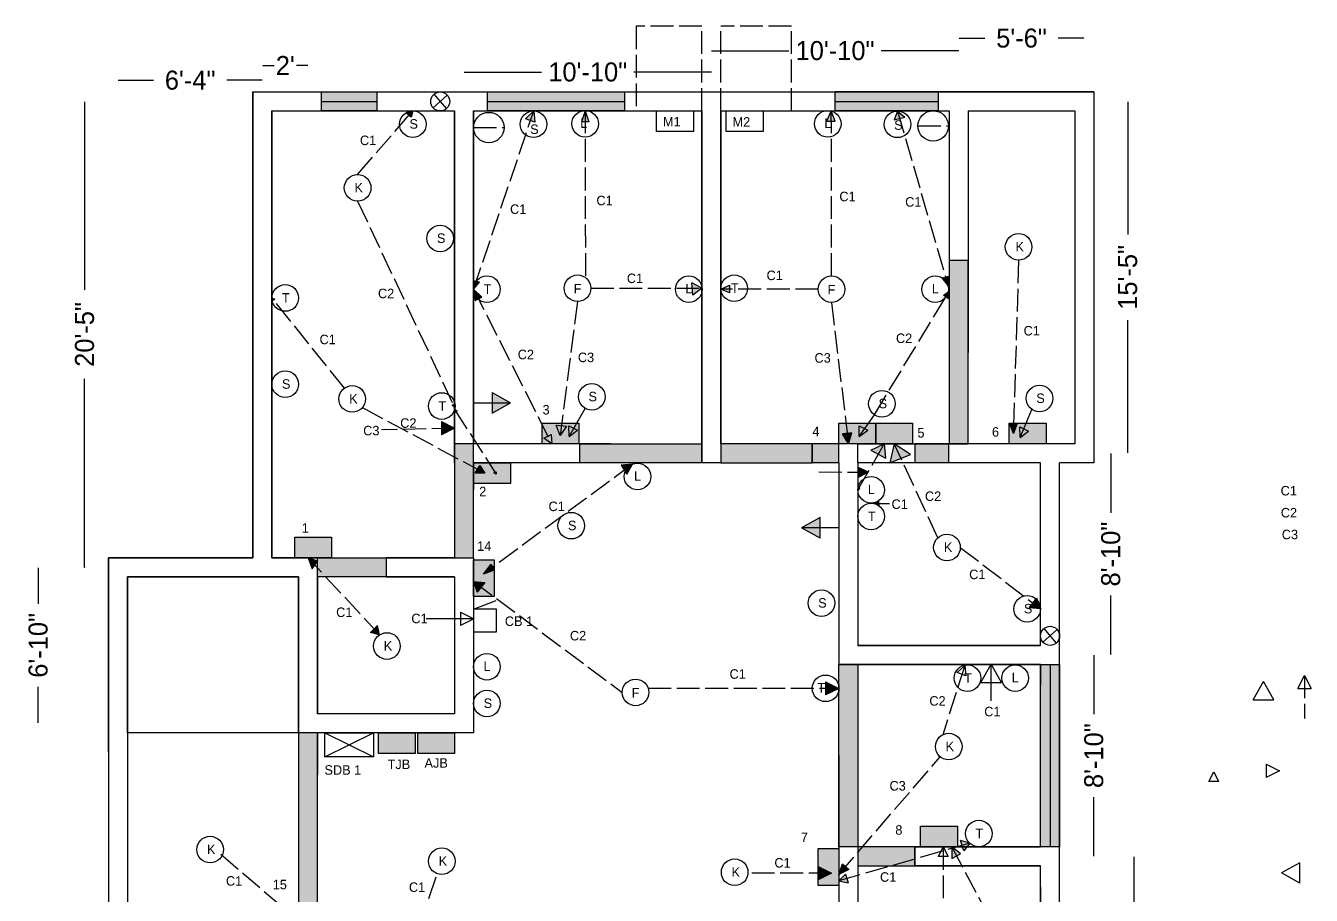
# Model space of a CAD drawing. Header units: feet. Extents: x 437 to 1867, y 198 to 1564.
# Drawn here: x 437 to 1113, y 664 to 1122 of the extents above; entities that cross this region are included whole.
import ezdxf

# ---------------------------------------------------------------- set-up
doc = ezdxf.new("R2010")
doc.units = ezdxf.units.FT
doc.header["$MEASUREMENT"] = 0
doc.linetypes.add('ACAD_ISO02W100', pattern=[15, 12, -3])
doc.dimstyles.get("Standard").update_dxf_attribs({"dimtxt": 0.18, "dimasz": 0.18, "dimexe": 0.18, "dimexo": 0.0625, "dimgap": 0.09, "dimtad": 0, "dimtih": 1, "dimtoh": 1, "dimdec": 4, "dimzin": 0, "dimdsep": 46, "dimtxsty": 'Standard', "dimcen": 0.09, "dimadec": 0, "dimazin": 0, "dimtfac": 1, "dimtdec": 4, "dimtofl": 0, "dimtmove": 0, "dimatfit": 3, "dimfxl": 0, "dimtolj": 1, "dimtzin": 0, "dimarcsym": 0})

# ---------------------------------------------------------------- blocks, each defined once
blk = doc.blocks.new('*D3')
at = {"color": 0, "lineweight": -2}
for p, q in [((667.36, 1097.19), (708.1, 1097.19)), ((797.36, 1097.19), (756.62, 1097.19))]:
    blk.add_line(p, q, dxfattribs=at)
at = {"layer": 'Defpoints', "color": 0}
for p in [(797.36, 1097.19), (667.36, 1081.74), (797.36, 1081.74)]:
    blk.add_point(p, dxfattribs=at)
at = {"color": 0, "insert": (732.36, 1097.19), "char_height": 10, "attachment_point": 5}
blk.add_mtext('\\A1;10\'-10"', dxfattribs=at)
blk = doc.blocks.new('_None')
blk = doc.blocks.new('*D4')
at = {"color": 0, "lineweight": -2}
for p, q in [((797.36, 1108.43), (838.1, 1108.43)), ((927.36, 1108.43), (886.62, 1108.43))]:
    blk.add_line(p, q, dxfattribs=at)
at = {"layer": 'Defpoints', "color": 0}
for p in [(927.36, 1108.43), (797.36, 1081.74), (927.36, 1081.74)]:
    blk.add_point(p, dxfattribs=at)
at = {"color": 0, "insert": (862.36, 1108.43), "char_height": 10, "attachment_point": 5}
blk.add_mtext('\\A1;10\'-10"', dxfattribs=at)
blk = doc.blocks.new('*D5')
at = {"color": 0, "lineweight": -2}
for p, q in [((927.54, 1115.01), (941.1, 1115.01)), ((993.18, 1115.01), (979.62, 1115.01))]:
    blk.add_line(p, q, dxfattribs=at)
at = {"color": 0}
for points in [[(927.54, 1115.04), (927.54, 1114.98), (927.36, 1115.01)], [(993.18, 1115.04), (993.18, 1114.98), (993.36, 1115.01)]]:
    blk.add_solid(points, dxfattribs=at)
at = {"layer": 'Defpoints', "color": 0}
for p in [(993.36, 1115.01), (927.36, 1081.74), (993.36, 1081.74)]:
    blk.add_point(p, dxfattribs=at)
at = {"color": 0, "insert": (960.36, 1115.01), "char_height": 10, "attachment_point": 5}
blk.add_mtext('\\A1;5\'-6"', dxfattribs=at)
blk = doc.blocks.new('*D6')
at = {"color": 0, "lineweight": -2}
for p, q in [((561.54, 1100.65), (567.44, 1100.65)), ((585.18, 1100.65), (579.28, 1100.65))]:
    blk.add_line(p, q, dxfattribs=at)
at = {"color": 0}
for points in [[(561.54, 1100.68), (561.54, 1100.62), (561.36, 1100.65)], [(585.18, 1100.68), (585.18, 1100.62), (585.36, 1100.65)]]:
    blk.add_solid(points, dxfattribs=at)
at = {"layer": 'Defpoints', "color": 0}
for p in [(585.36, 1100.65), (561.36, 836.74), (585.36, 836.74)]:
    blk.add_point(p, dxfattribs=at)
at = {"color": 0, "insert": (573.36, 1100.65), "char_height": 10, "attachment_point": 5}
blk.add_mtext("\\A1;2'", dxfattribs=at)
blk = doc.blocks.new('*D7')
at = {"color": 0, "lineweight": -2}
for p, q in [((485.54, 1092.88), (504.1, 1092.88)), ((561.18, 1092.88), (542.62, 1092.88))]:
    blk.add_line(p, q, dxfattribs=at)
at = {"color": 0}
for points in [[(485.54, 1092.91), (485.54, 1092.85), (485.36, 1092.88)], [(561.18, 1092.91), (561.18, 1092.85), (561.36, 1092.88)]]:
    blk.add_solid(points, dxfattribs=at)
at = {"layer": 'Defpoints', "color": 0}
for p in [(561.36, 1092.88), (485.36, 836.74), (561.36, 836.74)]:
    blk.add_point(p, dxfattribs=at)
at = {"color": 0, "insert": (523.36, 1092.88), "char_height": 10, "attachment_point": 5}
blk.add_mtext('\\A1;6\'-4"', dxfattribs=at)
blk = doc.blocks.new('*D8')
at = {"color": 0, "lineweight": -2}
for p, q in [((1016.19, 1081.56), (1016.19, 1011.83)), ((1016.19, 896.92), (1016.19, 966.65))]:
    blk.add_line(p, q, dxfattribs=at)
at = {"color": 0}
for points in [[(1016.16, 1081.56), (1016.22, 1081.56), (1016.19, 1081.74)], [(1016.16, 896.92), (1016.22, 896.92), (1016.19, 896.74)]]:
    blk.add_solid(points, dxfattribs=at)
at = {"layer": 'Defpoints', "color": 0}
for p in [(993.36, 1081.74), (993.36, 896.74), (1016.19, 896.74)]:
    blk.add_point(p, dxfattribs=at)
at = {"color": 0, "insert": (1016.19, 989.24), "char_height": 10, "attachment_point": 5, "rotation": 90}
blk.add_mtext('\\A1;15\'-5"', dxfattribs=at)
blk = doc.blocks.new('*D9')
at = {"color": 0, "lineweight": -2}
for p, q in [((1007.3, 896.56), (1007.3, 865.5)), ((1007.3, 790.92), (1007.3, 821.99))]:
    blk.add_line(p, q, dxfattribs=at)
at = {"color": 0}
for points in [[(1007.27, 896.56), (1007.33, 896.56), (1007.3, 896.74)], [(1007.27, 790.92), (1007.33, 790.92), (1007.3, 790.74)]]:
    blk.add_solid(points, dxfattribs=at)
at = {"layer": 'Defpoints', "color": 0}
for p in [(975.36, 896.74), (975.36, 790.74), (1007.3, 790.74)]:
    blk.add_point(p, dxfattribs=at)
at = {"color": 0, "insert": (1007.3, 843.74), "char_height": 10, "attachment_point": 5, "rotation": 90}
blk.add_mtext('\\A1;8\'-10"', dxfattribs=at)
blk = doc.blocks.new('*D10')
at = {"color": 0, "lineweight": -2}
for p, q in [((998.39, 790.56), (998.39, 759.5)), ((998.39, 684.92), (998.39, 715.99))]:
    blk.add_line(p, q, dxfattribs=at)
at = {"color": 0}
for points in [[(998.36, 790.56), (998.42, 790.56), (998.39, 790.74)], [(998.36, 684.92), (998.42, 684.92), (998.39, 684.74)]]:
    blk.add_solid(points, dxfattribs=at)
at = {"layer": 'Defpoints', "color": 0}
for p in [(975.36, 790.74), (975.36, 684.74), (998.39, 684.74)]:
    blk.add_point(p, dxfattribs=at)
at = {"color": 0, "insert": (998.39, 737.74), "char_height": 10, "attachment_point": 5, "rotation": 90}
blk.add_mtext('\\A1;8\'-10"', dxfattribs=at)
blk = doc.blocks.new('*D11')
at = {"color": 0, "lineweight": -2}
for p, q in [((1019.45, 684.56), (1019.45, 653.5)), ((1019.45, 578.92), (1019.45, 609.99))]:
    blk.add_line(p, q, dxfattribs=at)
at = {"color": 0}
for points in [[(1019.42, 684.56), (1019.48, 684.56), (1019.45, 684.74)], [(1019.42, 578.92), (1019.48, 578.92), (1019.45, 578.74)]]:
    blk.add_solid(points, dxfattribs=at)
at = {"layer": 'Defpoints', "color": 0}
for p in [(975.36, 684.74), (975.36, 578.74), (1019.45, 578.74)]:
    blk.add_point(p, dxfattribs=at)
at = {"color": 0, "insert": (1019.45, 631.74), "char_height": 10, "attachment_point": 5, "rotation": 90}
blk.add_mtext('\\A1;8\'-10"', dxfattribs=at)
blk = doc.blocks.new('_Open')
at = {"color": 0, "linetype": 'ByBlock', "lineweight": -2}
for p, q in [((-1, 0.2), (0, 0)), ((-1, -0.2), (0, 0)), ((0, 0), (-1, 0))]:
    blk.add_line(p, q, dxfattribs=at)
blk = doc.blocks.new('*D17')
at = {"color": 0, "lineweight": -2}
for p, q in [((467.9, 1081.56), (467.9, 982.67)), ((467.9, 836.92), (467.9, 935.82))]:
    blk.add_line(p, q, dxfattribs=at)
at = {"color": 0}
blk.add_solid([(467.87, 1081.56), (467.93, 1081.56), (467.9, 1081.74)], dxfattribs=at)
at = {"layer": 'Defpoints', "color": 0}
for p in [(561.36, 1081.74), (467.9, 836.74), (561.36, 836.74)]:
    blk.add_point(p, dxfattribs=at)
at = {"color": 0, "lineweight": -2, "xscale": 0.18, "yscale": 0.18, "zscale": 0.18, "rotation": 270}
blk.add_blockref('_Open', (467.9, 836.74), dxfattribs=at)
at = {"color": 0, "insert": (467.9, 959.24), "char_height": 10, "attachment_point": 5, "rotation": 90}
blk.add_mtext('\\A1;20\'-5"', dxfattribs=at)
blk = doc.blocks.new('*D18')
at = {"color": 0, "lineweight": -2}
for p, q in [((443.49, 836.56), (443.49, 817.5)), ((443.49, 754.92), (443.49, 773.99))]:
    blk.add_line(p, q, dxfattribs=at)
at = {"color": 0}
for points in [[(443.46, 836.56), (443.52, 836.56), (443.49, 836.74)], [(443.46, 754.92), (443.52, 754.92), (443.49, 754.74)]]:
    blk.add_solid(points, dxfattribs=at)
at = {"layer": 'Defpoints', "color": 0}
for p in [(585.36, 836.74), (443.49, 754.74), (585.36, 754.74)]:
    blk.add_point(p, dxfattribs=at)
at = {"color": 0, "insert": (443.49, 795.74), "char_height": 10, "attachment_point": 5, "rotation": 90}
blk.add_mtext('\\A1;6\'-10"', dxfattribs=at)

msp = doc.modelspace()

# ---------------------------------------------------------------- hatches: boundary and pattern name
at = {"linetype": 'ACAD_ISO02W100'}
h = msp.add_hatch(color=70, dxfattribs=at)
h.paths.add_polyline_path([(621.5249, 1081.74179), (621.5249, 1086.74179), (592.48437, 1086.74179), (592.48437, 1081.74179)])
h.paths.add_polyline_path([(621.5249, 1076.74179), (621.5249, 1081.74179), (592.48437, 1081.74179), (592.48437, 1076.74179)])
h.paths.add_polyline_path([(751.62853, 1081.74179), (751.62853, 1086.74179), (679.67104, 1086.74179), (679.67104, 1081.74179)])
h.paths.add_polyline_path([(679.67104, 1081.74179), (679.67104, 1076.74179), (703.73667, 1076.74179, -0.00760481), (703.94959, 1076.74179), (729.11631, 1076.74179, -0.137077422), (732.88369, 1076.74179), (751.62853, 1076.74179), (751.62853, 1081.74179)])
h.paths.add_polyline_path([(916.48545, 1081.74179), (916.48545, 1086.74179), (862.35973, 1086.74179), (862.35973, 1081.74179)])
h.paths.add_polyline_path([(862.35973, 1081.74179), (862.35973, 1076.74179), (912.51762, 1076.74179, -0.089970811), (915.37357, 1076.74179), (916.48545, 1076.74179), (916.48545, 1081.74179)])
h.paths.add_polyline_path([(970.35973, 484.28281), (975.35973, 484.28281), (975.35973, 573.74179), (970.35973, 573.74179)])
h.paths.add_polyline_path([(980.35973, 573.74179), (975.35973, 573.74179), (975.35973, 484.28281), (980.35973, 484.28281)])
h.paths.add_polyline_path([(970.35973, 689.74179), (975.35973, 689.74179), (975.35973, 785.74179), (970.35973, 785.74179)])
h.paths.add_polyline_path([(980.35973, 785.74179), (975.35973, 785.74179), (975.35973, 689.74179), (980.35973, 689.74179)])
h.paths.add_polyline_path([(946.05764, 328.74179), (946.05764, 333.74179), (904.08021, 333.74179, -0.000193978), (904.07477, 333.74179), (879.02935, 333.74179), (879.02935, 328.74179)])
h.paths.add_polyline_path([(946.05764, 323.74179), (946.05764, 328.74179), (879.02935, 328.74179), (879.02935, 323.74179)])
h.paths.add_polyline_path([(690.35872, 328.74179), (690.35872, 333.74179), (665.00384, 333.74179, -0.000273873), (664.99617, 333.74179), (617.77501, 333.74179), (617.77501, 328.74179)])
h.paths.add_polyline_path([(617.77501, 328.74179), (617.77501, 323.74179), (690.35872, 323.74179), (690.35872, 328.74179)])
h.paths.add_polyline_path([(567.81732, 328.74179), (567.81732, 333.74179), (502.0231, 333.74179), (502.0231, 328.74179)])
h.paths.add_polyline_path([(502.0231, 328.74179), (502.0231, 323.74179), (567.81732, 323.74179), (567.81732, 328.74179)])
at = {"linetype": 'ACAD_ISO02W100', "true_color": 0x000000}
h = msp.add_hatch(color=18, dxfattribs=at)
h.paths.add_polyline_path([(640.35664, 1076.74179), (637.31143, 1075.42709), (638.38913, 1074.46947)])
h.paths.add_polyline_path([(640.38418, 1076.74179), (640.35664, 1076.74179), (638.38913, 1074.46947), (639.58064, 1073.41073)])
h = msp.add_hatch(color=18, dxfattribs=at)
h.paths.add_polyline_path([(703.94959, 1076.74179), (699.62537, 1072.58233), (702.22821, 1071.63365)])
h.paths.add_polyline_path([(703.94959, 1076.74179), (702.22821, 1071.63365), (704.58316, 1070.77533)])
h.paths.add_polyline_path([(731.00037, 1076.74179), (729.06941, 1071.07993), (731.00852, 1071.07993)])
h.paths.add_polyline_path([(731.00037, 1076.74179), (731.00852, 1071.07993), (732.98616, 1071.07993)])
h = msp.add_hatch(color=18, dxfattribs=at)
h.paths.add_polyline_path([(860.38369, 1076.74179), (857.8014, 1071.32591), (860.39095, 1071.32591)])
h.paths.add_polyline_path([(860.38369, 1076.74179), (860.39095, 1071.32591), (862.39256, 1071.32591)])
h.paths.add_polyline_path([(895.15902, 1076.69902), (893.46297, 1071.99547), (896.29473, 1072.77639)])
h.paths.add_polyline_path([(895.15902, 1076.69902), (896.29473, 1072.77639), (899.02619, 1073.52964)])
h = msp.add_hatch(color=104)
h.paths.add_polyline_path([(580.35973, 643.74179), (590.35973, 643.74179), (590.35973, 749.74179), (580.35973, 749.74179)])
h.paths.add_polyline_path([(746.35973, 633.74179), (746.35973, 643.74179), (698.35973, 643.74179), (698.35973, 633.74179)])
h.paths.add_polyline_path([(590.35973, 841.74179), (590.35973, 831.74179), (626.35973, 831.74179), (626.35973, 841.74179)])
h.paths.add_polyline_path([(662.35973, 841.74179), (672.35973, 841.74179), (672.35973, 901.74179), (662.35973, 901.74179)])
h.paths.add_polyline_path([(792.35973, 891.74179), (792.35973, 901.74179), (728.20886, 901.74179), (728.20886, 891.74179)])
h.paths.add_polyline_path([(850.35973, 891.74179), (850.35973, 901.74179), (802.35973, 901.74179), (802.35973, 891.74179)])
h.paths.add_polyline_path([(864.35973, 891.74179), (864.35973, 901.74179), (850.35973, 901.74179), (850.35973, 891.74179)])
h.paths.add_polyline_path([(904.35973, 901.74179), (904.35973, 891.74179), (921.94081, 891.74179), (921.94081, 901.74179)])
h.paths.add_polyline_path([(922.35974, 901.74179), (932.35974, 901.74179), (932.35974, 949.74179), (932.35973, 949.74179), (932.35973, 998.16887), (922.35974, 998.16887)])
h.paths.add_polyline_path([(874.35973, 785.74179), (864.35973, 785.74179), (864.35973, 689.74179), (874.35973, 689.74179)])
h.paths.add_polyline_path([(874.35973, 689.74179), (874.35973, 679.74179), (904.35973, 679.74179), (904.35973, 689.74179)])
h.paths.add_polyline_path([(834.35973, 573.74179), (834.35973, 583.74179), (756.35973, 583.74179), (756.35973, 573.74179)])
h.paths.add_polyline_path([(826.35973, 477.74179), (816.35973, 477.74179), (816.35973, 447.74179), (816.35973, 434.58812), (826.35973, 434.58812), (826.35973, 447.74179)])
h = msp.add_hatch(color=18, dxfattribs=at)
h.paths.add_polyline_path([(673.72292, 987.15046), (672.35973, 987.46619), (672.35973, 983.00001), (672.35973, 983.00001), (672.35973, 983.00001, -0.160015958)])
h.paths.add_polyline_path([(673.75582, 987.14284), (673.72292, 987.15046, 0.160015958), (672.35973, 983.00001)])
h.paths.add_polyline_path([(675.40705, 986.76041), (673.75582, 987.14284), (672.35973, 983.00001), (672.35973, 983)])
h = msp.add_hatch(color=18, dxfattribs=at)
h.paths.add_polyline_path([(920.42791, 989.42281), (918.72258, 988.92811, -0.184102305), (921.72386, 984.94674)])
h.paths.add_polyline_path([(922.16635, 989.92712), (920.42791, 989.42281), (921.72386, 984.94674)])
h.paths.add_polyline_path([(918.72258, 988.92811), (918.6848, 988.91715), (921.72386, 984.94674, 0.184102305)])
h = msp.add_hatch(color=18, dxfattribs=at)
h.paths.add_polyline_path([(672.6077, 981.15337), (673.15825, 977.05337), (674.68169, 977.79271, -0.143962794)])
h.paths.add_polyline_path([(672.35973, 983), (672.6077, 981.15337, 0.143962794), (674.68169, 977.79271), (674.93045, 977.91344)])
h.paths.add_polyline_path([(672.35973, 983), (674.93045, 977.91344), (676.72106, 978.78244)])
h = msp.add_hatch(color=18, dxfattribs=at)
h.paths.add_polyline_path([(787.08388, 986.35751), (787.28146, 983.5), (792.35973, 983.5)])
h.paths.add_polyline_path([(792.35973, 983.5), (787.28146, 983.5), (787.52738, 979.94355)])
h.paths.add_polyline_path([(806.87906, 983), (802.37761, 983), (806.87906, 981.09755)])
h.paths.add_polyline_path([(806.87906, 985.17645), (802.37761, 983), (806.87906, 983)])
h = msp.add_hatch(color=18, dxfattribs=at)
h.paths.add_polyline_path([(922.35973, 981.87358), (922.35973, 981.87364), (921.55782, 980.55152, -0.065344893), (920.70386, 978.94217), (922.03001, 977.99589)])
h.paths.add_polyline_path([(921.55782, 980.55152, 0.03695681), (921.84683, 981.54366), (919.32859, 979.92351), (920.6186, 979.00301)])
h.paths.add_polyline_path([(922.35973, 981.87364), (921.84683, 981.54366, -0.03695681), (921.55782, 980.55152)], flags=17)
h.paths.add_polyline_path([(921.55782, 980.55152), (920.6186, 979.00301), (920.70386, 978.94217, 0.065344893)])
h = msp.add_hatch(color=18, dxfattribs=at)
h.paths.add_polyline_path([(566.35973, 978.40839), (566.63681, 976.85789), (567.25522, 977.29452)])
h.paths.add_polyline_path([(567.85724, 977.7196), (566.35973, 978.40839), (567.25522, 977.29452)])
at = {"true_color": 0x000000}
h = msp.add_hatch(color=18, dxfattribs=at)
h.paths.add_polyline_path([(736.45194, 533.3478), (726.76231, 527.92713), (736.45194, 527.92713)])
h.paths.add_polyline_path([(736.45194, 527.92713), (726.76231, 527.92713), (736.45194, 522.50645)])
h.paths.add_polyline_path([(854.48941, 862.92987), (844.79977, 857.50919), (854.48941, 857.50919)])
h.paths.add_polyline_path([(854.48941, 857.50919), (844.79977, 857.50919), (854.48941, 852.08852)])
h.paths.add_polyline_path([(682.04937, 928.63876), (682.04937, 923.21809), (691.739, 923.21809)])
h.paths.add_polyline_path([(691.739, 923.21809), (682.04937, 923.21809), (682.04937, 917.79741)])
h.paths.add_polyline_path([(943.62032, 564.0667), (938.19965, 564.0667), (943.62032, 554.37706)])
h.paths.add_polyline_path([(949.041, 564.0667), (943.62032, 564.0667), (943.62032, 554.37706)])
at = {"linetype": 'ACAD_ISO02W100', "true_color": 0x000000}
h = msp.add_hatch(color=18, dxfattribs=at)
h.paths.add_polyline_path([(662.19342, 922.60737), (661.65911, 922.36941), (662.35973, 920.87888)])
h.paths.add_polyline_path([(661.65911, 922.36941), (661.09291, 922.11725), (662.35973, 920.87888)])
h = msp.add_hatch(color=18, dxfattribs=at)
h.paths.add_polyline_path([(683.57902, 886.75413), (682.94456, 886.43771), (684.26574, 885.68564)], flags=0)
h.paths.add_polyline_path([(691.739, 891.74179), (672.35973, 891.74179), (672.35973, 889.43384), (674.42185, 888.3281), (675.63051, 890.39575), (678.31158, 886.24236), (673.20262, 886.24236), (674.42185, 888.3281), (672.35973, 889.43384), (672.35973, 880.8468), (691.739, 880.8468)])
h.paths.add_polyline_path([(684.17328, 887.0505), (682.94456, 886.43771), (684.2672, 885.68481)], flags=16)
h.paths.add_polyline_path([(662.35973, 919.76954), (662.55843, 918.13796), (663.12353, 918.58114)])
h.paths.add_polyline_path([(663.68032, 919.01781), (662.35973, 919.76954), (663.12353, 918.58114)])
at = {"linetype": 'ACAD_ISO02W100'}
h = msp.add_hatch(color=253, dxfattribs=at)
h.paths.add_polyline_path([(727.739, 912.58314), (708.35973, 912.58314), (708.35973, 901.74179), (727.739, 901.74179)])
h.paths.add_polyline_path([(691.739, 891.74179), (672.35973, 891.74179), (672.35973, 880.8468), (691.739, 880.8468)])
h.paths.add_polyline_path([(883.739, 912.58314), (864.35973, 912.58314), (864.35973, 901.74179), (883.739, 901.74179)])
h.paths.add_polyline_path([(903.11827, 912.58314), (883.739, 912.58314), (883.739, 901.74179), (903.11827, 901.74179)])
h.paths.add_polyline_path([(973.25196, 912.58314), (953.87269, 912.58314), (953.87269, 901.74179), (973.25196, 901.74179)])
h.paths.add_polyline_path([(683.20109, 840.74794), (672.35974, 840.74794), (672.35974, 821.36867), (683.20109, 821.36867)])
h.paths.add_polyline_path([(864.35973, 688.87151), (853.52994, 688.87151), (853.52994, 669.49224), (864.35973, 669.49224)])
h.paths.add_polyline_path([(926.7192, 700.58314), (907.33993, 700.58314), (907.33993, 689.74179), (926.7192, 689.74179)])
h.paths.add_polyline_path([(648.44369, 654.58314), (629.06442, 654.58314), (629.06442, 643.74179), (648.44369, 643.74179)])
h.paths.add_polyline_path([(685.08697, 633.74179), (665.7077, 633.74179), (665.7077, 622.99587), (685.08697, 622.99587)])
h.paths.add_polyline_path([(837.20109, 434.2028), (826.35974, 434.2028), (826.35974, 414.82353), (837.20109, 414.82353)])
h.paths.add_polyline_path([(874.87049, 573.74179), (855.49123, 573.74179), (855.49123, 562.8309), (874.87049, 562.8309)])
at = {"linetype": 'ACAD_ISO02W100', "true_color": 0x000000}
h = msp.add_hatch(color=18, dxfattribs=at)
h.paths.add_polyline_path([(655.40112, 913.43713), (655.40112, 909.74725), (662.35973, 909.91643), (662.35973, 909.95783)])
h.paths.add_polyline_path([(662.35973, 909.91643), (655.40112, 909.74725), (655.40112, 906.43713)])
h = msp.add_hatch(color=18, dxfattribs=at)
h.paths.add_polyline_path([(711.40573, 905.74139), (709.23521, 904.77017), (713.4271, 901.74179)])
h.paths.add_polyline_path([(713.17034, 906.53099), (711.40573, 905.74139), (713.4271, 901.74179)])
h.paths.add_polyline_path([(718.56841, 911.22864), (715.71178, 911.5268), (717.89903, 906.04672)])
h.paths.add_polyline_path([(721.20456, 910.95351), (718.56841, 911.22864), (717.89903, 906.04672)])
at = {"true_color": 0x000000}
h = msp.add_hatch(color=18, dxfattribs=at)
h.paths.add_polyline_path([(725.0378, 909.85527), (722.46707, 911.08945), (722.55682, 905.5)])
h.paths.add_polyline_path([(725.0378, 909.85527), (722.55682, 905.5), (726.97453, 908.92547)])
h.paths.add_polyline_path([(877.96032, 909.66823), (875, 911.08945), (875.08975, 905.5)])
h.paths.add_polyline_path([(961.54337, 909.60845), (959.5, 910.58945), (959.58975, 905)])
h.paths.add_polyline_path([(961.54337, 909.60845), (959.58975, 905), (964.00746, 908.42547)])
h.paths.add_polyline_path([(879.50746, 908.92547), (877.96032, 909.66823), (875.08975, 905.5)])
at = {"linetype": 'ACAD_ISO02W100', "true_color": 0x000000}
h = msp.add_hatch(color=18, dxfattribs=at)
h.paths.add_polyline_path([(868.71256, 907.16613), (866.31597, 906.91243), (869.35973, 901.74179)])
h.paths.add_polyline_path([(871.25344, 907.43511), (868.71256, 907.16613), (869.35973, 901.74179)])
h = msp.add_hatch(color=18, dxfattribs=at)
h.paths.add_polyline_path([(956.22518, 912.08238), (954.21243, 912.08238), (956.07605, 907.16246)])
h.paths.add_polyline_path([(957.95754, 912.08238), (956.22518, 912.08238), (956.07605, 907.16246)])
h = msp.add_hatch(color=18, dxfattribs=at)
h.paths.add_polyline_path([(888.18686, 901.74179), (881.19254, 898.40995), (885.04438, 896.23238)])
h.paths.add_polyline_path([(888.18686, 901.74179), (885.04438, 896.23238), (888.7879, 894.11605)])
h.paths.add_polyline_path([(893.42863, 901.74179), (891.20564, 891.74179), (896.98537, 894.096)])
h.paths.add_polyline_path([(893.42863, 901.74179), (896.98537, 894.096), (901.93086, 896.1104)])
h.paths.add_polyline_path([(875.43848, 878.10178), (874.92657, 878.49378), (874.35974, 877.5), (874.35974, 877.5)])
h.paths.add_polyline_path([(874.92657, 878.49378), (874.48907, 878.8288), (874.35974, 877.5)])
h = msp.add_hatch(color=18, dxfattribs=at)
h.paths.add_polyline_path([(674.42185, 888.3281), (673.20262, 886.24236), (678.31158, 886.24236)])
h.paths.add_polyline_path([(675.63051, 890.39575), (674.42185, 888.3281), (678.31158, 886.24236)])
h = msp.add_hatch(color=18, dxfattribs=at)
h.paths.add_polyline_path([(755.88117, 890.99166), (749.89612, 890.56833), (751.61271, 887.84129), (753.06852, 888.91577, -0.126857499)])
h.paths.add_polyline_path([(755.88117, 890.99166), (753.06852, 888.91577, 0.072722166), (752.03161, 887.1758), (752.96423, 885.6942)])
h.paths.add_polyline_path([(755.88117, 890.99166, 0.126857499), (753.06852, 888.91577)])
h.paths.add_polyline_path([(753.06852, 888.91577), (751.61271, 887.84129), (752.03161, 887.1758, -0.072722166)])
h = msp.add_hatch(color=18, dxfattribs=at)
h.paths.add_polyline_path([(879.67203, 886.81355), (874.35973, 886.83617), (874.35973, 883.97144)])
h.paths.add_polyline_path([(874.35973, 889.47734), (874.35973, 886.83617), (879.67203, 886.81355)])
h = msp.add_hatch(color=18, dxfattribs=at)
h.paths.add_polyline_path([(885.23465, 871.67033, -0.059153106), (883.76196, 870.9251), (882.68476, 870.38), (885.26907, 870.38)])
h.paths.add_polyline_path([(885.26907, 870.38), (882.68476, 870.38, -0.102130064), (885.29805, 869.29358)], flags=17)
h.paths.add_polyline_path([(882.68476, 870.38), (885.29805, 869.29358, 0.102130064)], flags=17)
msp.add_hatch(color=253).paths.add_polyline_path([(597.739, 852.58314), (578.35973, 852.58314), (578.35973, 841.74179), (597.739, 841.74179)])
h = msp.add_hatch(color=18, dxfattribs=at)
h.paths.add_polyline_path([(585.35973, 841.74179), (587.47703, 836.01668), (588.88313, 837.94693)])
h.paths.add_polyline_path([(590.35973, 839.97395), (585.35973, 841.74179), (588.88313, 837.94693)])
h = msp.add_hatch(color=18, dxfattribs=at)
h.paths.add_polyline_path([(682.39846, 836.75721), (681.51287, 838.45079), (677.56047, 833.1865)])
h.paths.add_polyline_path([(682.39846, 836.75721), (677.56047, 833.1865), (683.20109, 835.22229)])
h = msp.add_hatch(color=18, dxfattribs=at)
h.paths.add_polyline_path([(676.4044, 826.2796), (672.35974, 829.29715), (674.31637, 823.62515)])
h.paths.add_polyline_path([(678.333, 828.73136), (672.35974, 829.29716), (672.35974, 829.29715), (676.4044, 826.2796)])
h = msp.add_hatch(color=18, dxfattribs=at)
h.paths.add_polyline_path([(966.37989, 817.95401), (964.3694, 815.41892), (970.34803, 814.91294)])
h.paths.add_polyline_path([(969.01054, 819.02827, 0.050635598), (968.06784, 820.08241), (966.37989, 817.95401), (970.34803, 814.91294)])
h.paths.add_polyline_path([(968.49351, 820.61914), (968.06784, 820.08241, -0.050635598), (969.01054, 819.02827)])
h = msp.add_hatch(color=18, dxfattribs=at)
h.paths.add_polyline_path([(621.8588, 806.12089), (620.04965, 804.3792), (622.96074, 801.24383)])
h.paths.add_polyline_path([(620.04965, 804.3792), (618.12905, 802.53021), (622.96074, 801.24383)])
h = msp.add_hatch(color=18, dxfattribs=at)
h.paths.add_polyline_path([(857.41578, 776.63424), (857.41578, 773.14411), (864.35973, 773.14308), (864.35973, 773.16226)])
h.paths.add_polyline_path([(864.35973, 773.10622), (864.35973, 773.14308), (857.41578, 773.14411), (857.41578, 769.63424)])
at = {"linetype": 'ACAD_ISO02W100'}
for color, points in [(92, [(641.70571, 749.74179), (622.32644, 749.74179), (622.32644, 738.79128), (641.70571, 738.79128)]), (130, [(662.39497, 749.73297), (643.0157, 749.74179), (643.0157, 738.89162), (662.39497, 738.89162)])]:
    msp.add_hatch(color=color, dxfattribs=at).paths.add_polyline_path(points)
at = {"linetype": 'ACAD_ISO02W100', "true_color": 0x000000}
h = msp.add_hatch(color=18, dxfattribs=at)
h.paths.add_polyline_path([(867.84037, 675.49281), (864.36117, 671.90182), (868.56909, 673.1108)])
h.paths.add_polyline_path([(868.56909, 673.1108), (864.36117, 671.90182), (869.25398, 670.87206)])
h.paths.add_polyline_path([(928.34354, 693.11743), (929.18503, 690.52627), (933.12597, 691.65853)])
h.paths.add_polyline_path([(933.12597, 691.65853), (929.18503, 690.52627), (929.4398, 689.74179), (931.67884, 689.74179)])
h.paths.add_polyline_path([(931.67884, 689.74179), (929.4398, 689.74179), (930.11324, 687.66811)])
h = msp.add_hatch(color=18, dxfattribs=at)
h.paths.add_polyline_path([(968.13458, 606.50307), (966.31681, 605.49611), (970.35973, 602.33448)])
h.paths.add_polyline_path([(969.97333, 607.52166), (968.13458, 606.50307), (970.35973, 602.33448)])
h.paths.add_polyline_path([(923.70258, 689.74179), (923.70258, 683.74179), (926.20145, 685.06041)])
h.paths.add_polyline_path([(923.70258, 689.74179), (926.20145, 685.06041), (928.23027, 686.13099)])
h = msp.add_hatch(color=18, dxfattribs=at)
h.paths.add_polyline_path([(853.52994, 679.45793), (853.52994, 675.95793), (860.52993, 675.95793)])
h.paths.add_polyline_path([(860.52993, 675.95793), (853.52994, 675.95793), (853.52994, 672.45793)])
h = msp.add_hatch(color=18, dxfattribs=at)
h.paths.add_polyline_path([(867.90538, 679.33145), (866.28559, 680.78938), (864.36314, 675.21184), (864.36314, 675.20591)])
h.paths.add_polyline_path([(869.58486, 677.81979), (867.90538, 679.33145), (864.36314, 675.20591), (864.36314, 675.20218)])

# ---------------------------------------------------------------- linework, layer by layer
at = {"linetype": 'ACAD_ISO02W100'}
for p, q in [((792.35973, 1121.2539), (757.76559, 1121.2539)), ((757.76559, 1121.2539), (757.76559, 1076.74179)), ((792.35973, 1076.74179), (792.35973, 1121.2539)), ((802.35973, 1076.74179), (802.35973, 1121.26679)), ((839.43655, 1121.26679), (802.35973, 1121.26679)), ((839.43655, 1076.74179), (839.43655, 1121.26679)), ((611.39785, 1043.2967), (640.39482, 1076.78589)), ((637.31143, 1075.42709), (640.35664, 1076.74179)), ((639.58064, 1073.41073), (637.31143, 1075.42709)), ((640.39482, 1076.78589), (639.58064, 1073.41073)), ((672.35973, 983), (703.94959, 1076.74179)), ((703.94959, 1076.74179), (699.62537, 1072.58233)), ((703.94959, 1076.74179), (704.58316, 1070.77533)), ((731.00037, 1076.74179), (729.06362, 1071.06297)), ((731, 1077), (731.12635, 989.15449)), ((731.00037, 1076.74179), (732.98616, 1071.07993)), ((860.38369, 1076.74179), (857.8014, 1071.32591)), ((860.5, 990), (860.38369, 1076.74179)), ((862.39256, 1071.32591), (860.38369, 1076.74179)), ((895.15902, 1076.69902), (893.46297, 1071.99547)), ((895.15902, 1076.69902), (921.72386, 984.94674)), ((895.15902, 1076.69902), (899.02619, 1073.52964)), ((672.35973, 1068.00415), (688.35973, 1068.01001)), ((704.58316, 1070.77533), (699.62537, 1072.58233)), ((732.98616, 1071.07993), (729.06941, 1071.07993)), ((857.8014, 1071.32591), (862.39256, 1071.32591)), ((893.46297, 1071.99547), (899.02619, 1073.52964)), ((905.94559, 1068.87026), (921.94559, 1068.87026)), ((611.39785, 1029.2967), (662.35973, 920.87888)), ((958.83728, 998.25648), (956.07605, 907.16246)), ((675.40705, 986.76041), (672.35973, 987.46619)), ((672.35973, 987.46619), (672.35973, 982.99999)), ((672.35973, 983), (675.40705, 986.76041)), ((918.6848, 988.91715), (922.16635, 989.92712)), ((921.72386, 984.94674), (918.6848, 988.91715)), ((921.72386, 984.94674), (922.16635, 989.92712)), ((672.35973, 983), (713.4271, 901.74179)), ((672.35973, 983), (673.15825, 977.05337)), ((676.72106, 978.78244), (672.35973, 983)), ((734, 983.5), (792.35973, 983.5)), ((792.35973, 983.5), (787.08388, 986.35751)), ((787.52738, 979.94355), (787.08388, 986.35751)), ((792.35973, 983.5), (787.52738, 979.94355)), ((853.5, 983), (802.35973, 983)), ((802.37761, 983), (806.87906, 985.17645)), ((806.87906, 981.09755), (802.37761, 983)), ((806.87906, 985.17645), (806.87906, 981.09755)), ((883.02671, 917.02491), (922.35974, 981.87365)), ((919.32859, 979.92351), (922.35973, 981.87364)), ((922.03001, 977.99589), (919.32859, 979.92351)), ((922.35974, 981.87365), (922.03001, 977.99589)), ((604.48433, 930.98608), (566.35973, 978.40839)), ((566.35973, 978.40839), (567.85724, 977.7196)), ((566.63681, 976.85789), (566.35973, 978.40839)), ((567.85724, 977.7196), (566.63681, 976.85789)), ((673.15825, 977.05337), (676.72106, 978.78244)), ((727, 976.5), (717.89903, 906.04672)), ((860.5, 976), (869.35973, 901.74179)), ((613.91049, 920.77529), (678.31158, 886.24236)), ((661.09291, 922.11725), (662.19342, 922.60737)), ((662.35973, 920.87888), (661.09291, 922.11725)), ((662.19342, 922.60737), (662.35973, 920.87888)), ((662.35973, 919.76954), (684.26731, 885.6832)), ((662.35973, 919.76954), (662.55843, 918.13796)), ((663.68032, 919.01781), (662.35973, 919.76954)), ((655.40112, 913.43713), (662.40112, 909.93713)), ((655.40112, 913.43713), (655.40112, 906.43713)), ((662.55843, 918.13796), (663.68032, 919.01781)), ((662.35973, 909.91643), (623.95836, 908.98278)), ((662.40112, 909.93713), (655.40112, 906.43713)), ((709.23521, 904.77017), (713.17034, 906.53099)), ((713.17034, 906.53099), (713.4271, 901.74179)), ((717.89903, 906.04672), (715.71178, 911.5268)), ((715.71178, 911.5268), (721.20456, 910.95351)), ((721.20456, 910.95351), (717.89903, 906.04672)), ((871.25344, 907.43511), (866.31597, 906.91243)), ((869.35973, 901.74179), (866.31597, 906.91243)), ((869.35973, 901.74179), (871.25344, 907.43511)), ((956.07605, 907.16246), (954.21243, 912.08238)), ((954.21243, 912.08238), (957.95754, 912.08238)), ((957.95754, 912.08238), (956.07605, 907.16246)), ((713.4271, 901.74179), (709.23521, 904.77017)), ((874.35974, 877.5), (888.18686, 901.74179)), ((881.19254, 898.40995), (888.18686, 901.74179)), ((888.18686, 901.74179), (888.7879, 894.11605)), ((893.42863, 901.74179), (891.20564, 891.74179)), ((916.40278, 852.35512), (893.42863, 901.74179)), ((901.93086, 896.1104), (893.42863, 901.74179)), ((881.19254, 898.40995), (888.7879, 894.11605)), ((891.20564, 891.74179), (901.93086, 896.1104)), ((673.20262, 886.24236), (675.63051, 890.39575)), ((678.31158, 886.24236), (673.20262, 886.24236)), ((673.20262, 886.24236), (673.20262, 886.24236)), ((675.63051, 890.39575), (678.31158, 886.24236)), ((755.88117, 890.99166), (677.56047, 833.1865)), ((682.94456, 886.43771), (684.17328, 887.0505)), ((684.26515, 885.68598), (682.94456, 886.43771)), ((684.17285, 887.05682), (684.26731, 885.6832)), ((755.88117, 890.99166), (749.89612, 890.56833)), ((749.89612, 890.56833), (752.96423, 885.6942)), ((752.96423, 885.6942), (755.88117, 890.99166)), ((853.8584, 886.92345), (879.67203, 886.81355)), ((879.67203, 886.81355), (874.35973, 889.47734)), ((874.35973, 889.47734), (874.35973, 883.97144)), ((874.35973, 883.97144), (879.67203, 886.81355)), ((874.48907, 878.8288), (874.35974, 877.5)), ((875.43848, 878.10178), (874.48907, 878.8288)), ((874.35973, 877.49999), (875.43848, 878.10178)), ((882.68476, 870.38), (885.23465, 871.67033)), ((885.29805, 869.29358), (882.68476, 870.38)), ((882.68476, 870.38), (891.02621, 870.38)), ((885.23465, 871.67033), (885.29805, 869.29358)), ((928.17447, 847.23351), (970.34803, 814.91294)), ((622.96074, 801.24383), (585.35973, 841.74179)), ((585.35973, 841.74179), (587.47703, 836.01668)), ((590.35973, 839.97395), (585.35973, 841.74179)), ((587.47703, 836.01668), (590.35973, 839.97395)), ((677.56047, 833.1865), (681.51287, 838.45079)), ((681.51287, 838.45079), (683.20109, 835.22229)), ((683.20109, 835.22229), (677.56047, 833.1865)), ((672.35973, 829.29716), (678.333, 828.73136)), ((672.35974, 829.29715), (750.5, 771)), ((672.35974, 829.29715), (674.31637, 823.62515)), ((678.333, 828.73136), (674.31637, 823.62515)), ((964.3694, 815.41892), (968.49351, 820.61914)), ((970.34803, 814.91294), (968.49351, 820.61914)), ((665.40887, 813.26146), (672.40887, 809.76146)), ((665.40887, 813.26146), (665.40887, 806.26146)), ((970.34803, 814.91294), (964.3694, 815.41892)), ((618.12905, 802.53021), (621.8588, 806.12089)), ((622.96074, 801.24383), (621.8588, 806.12089)), ((672.40887, 809.76146), (665.40887, 806.26146)), ((622.96074, 801.24383), (618.12905, 802.53021)), ((930.55194, 785.21606), (918.91915, 748.72501)), ((1105.68352, 772.96571), (1109.18352, 779.96571)), ((1109.18352, 779.96571), (1112.68352, 772.96571)), ((1109.18352, 779.96571), (1109.18352, 757.2293)), ((764.15908, 773.15792), (864.40618, 773.14307)), ((857.41578, 776.63424), (864.41578, 773.13424)), ((857.41578, 776.63424), (857.41578, 769.63424)), ((864.41578, 773.13424), (857.41578, 769.63424)), ((1105.68352, 772.96571), (1112.68352, 772.96571)), ((864.35973, 675.20195), (917.55809, 737.16036)), ((1089.05053, 733.28896), (1096.05053, 729.78896)), ((1089.05053, 733.28896), (1089.05053, 726.28896)), ((1096.05053, 729.78896), (1089.05053, 726.28896)), ((933.12597, 691.65853), (864.36117, 671.90182)), ((919.26603, 689.74179), (919.26603, 640.71951)), ((923.70258, 689.74179), (970.35973, 602.33448)), ((923.70258, 689.74179), (923.70258, 683.74179)), ((928.23027, 686.13099), (923.70258, 689.74179)), ((933.12597, 691.65853), (928.34354, 693.11743)), ((930.11324, 687.66811), (928.34354, 693.11743)), ((933.12597, 691.65853), (930.11324, 687.66811)), ((539.44491, 685.94273), (577.11366, 653.57392)), ((923.70258, 683.74179), (928.23027, 686.13099)), ((860.52993, 675.95793), (816.5778, 675.95793)), ((853.52993, 679.45793), (860.52993, 675.95793)), ((853.52993, 679.45793), (853.52993, 672.45793)), ((860.52993, 675.95793), (853.52993, 672.45793)), ((866.28559, 680.78938), (869.58486, 677.81979)), ((643.76152, 648.46718), (653.32681, 675.60577)), ((864.36117, 671.90182), (867.84037, 675.49281)), ((864.36117, 671.90182), (869.25398, 670.87206)), ((867.84037, 675.49281), (869.25398, 670.87206))]:
    msp.add_line(p, q, dxfattribs=at)
for p, q in [((556.35973, 1086.74179), (998.35973, 1086.74179)), ((556.35973, 1086.74179), (556.35973, 841.74179)), ((658.52303, 1085.07143), (651.06288, 1078.41214)), ((651.53939, 1085.5384), (658.04652, 1077.94517)), ((998.35973, 1086.74179), (909.47903, 1086.74179)), ((998.35973, 1086.74179), (998.35973, 891.74179)), ((566.35973, 1076.74179), (662.35973, 1076.74179)), ((566.35973, 1076.74179), (566.35973, 841.74179)), ((672.35973, 1076.74179), (792.35973, 1076.74179)), ((802.35973, 1076.74179), (922.35973, 1076.74179)), ((932.35973, 1076.74179), (988.35973, 1076.74179)), ((988.35973, 1076.74179), (988.35973, 901.74179)), ((682.04937, 928.63876), (682.04937, 917.79741)), ((682.04937, 928.63876), (691.739, 923.21809)), ((672.35973, 923.21809), (691.739, 923.21809)), ((682.04937, 917.79741), (691.739, 923.21809)), ((722.55682, 905.5), (731.02041, 920.35755)), ((959.58975, 905), (965.86803, 919.81002)), ((875.08975, 905.5), (883.02671, 917.02491)), ((722.55682, 905.5), (722.46707, 911.08945)), ((722.46707, 911.08945), (726.97453, 908.92547)), ((722.55682, 905.5), (726.97453, 908.92547)), ((875.08975, 905.5), (875, 911.08945)), ((875, 911.08945), (879.50746, 908.92547)), ((875.08975, 905.5), (879.50746, 908.92547)), ((959.58975, 905), (959.5, 910.58945)), ((959.5, 910.58945), (964.00746, 908.42547)), ((959.58975, 905), (964.00746, 908.42547)), ((850.35973, 901.74179), (850.35973, 891.74179)), ((864.35973, 891.74179), (864.35973, 901.74179)), ((874.35973, 891.74179), (874.35973, 901.74179)), ((904.35973, 901.74179), (904.35973, 891.74179)), ((988.35973, 901.74179), (980.35973, 901.74179)), ((970.35973, 795.74179), (970.35973, 891.74179)), ((980.35973, 323.74179), (980.35973, 891.74179)), ((998.35973, 891.74179), (980.35973, 891.74179)), ((854.48941, 862.92987), (844.79977, 857.50919)), ((854.48941, 852.08852), (854.48941, 862.92987)), ((864.17904, 857.50919), (844.79977, 857.50919)), ((854.48941, 852.08852), (844.79977, 857.50919)), ((556.35973, 841.74179), (480.35973, 841.74179)), ((480.35973, 841.74179), (480.35973, 323.74179)), ((480.35973, 841.74179), (480.35973, 323.74179)), ((590.35973, 831.74179), (590.35973, 841.74179)), ((626.35973, 841.74179), (626.35973, 831.74179)), ((662.35973, 841.74179), (672.35973, 841.74179)), ((556.35973, 831.74179), (490.35973, 831.74179)), ((490.35973, 831.74179), (490.35973, 333.74179)), ((490.35973, 831.74179), (490.35973, 333.74179)), ((672.35973, 814.82412), (684.26833, 819.28853)), ((672.35973, 814.82412), (672.35973, 802.82412)), ((684.35973, 814.82412), (672.35973, 814.82412)), ((684.35973, 802.82412), (684.35973, 814.82412)), ((672.40887, 809.76146), (647.41741, 809.76146)), ((972.10616, 804.5384), (978.6133, 796.94517)), ((672.35973, 802.82412), (684.35973, 802.82412)), ((979.08981, 804.07143), (971.62966, 797.41214)), ((874.35973, 785.74179), (864.35973, 785.74179)), ((926.47288, 781.39359), (930.55194, 785.21606)), ((930.55194, 785.21606), (931.16248, 779.65933)), ((938.95521, 776.18795), (944.37589, 785.87758)), ((944.37589, 766.49831), (944.37589, 785.87758)), ((949.79656, 776.18795), (944.37589, 785.87758)), ((970.35973, 689.74179), (970.35973, 785.74179)), ((970.35973, 785.74179), (970.35973, 784.74179)), ((970.35973, 785.74179), (970.35973, 775.74179)), ((970.35973, 784.74179), (970.35973, 774.74179)), ((931.16248, 779.65933), (926.47288, 781.39359)), ((938.95521, 776.18795), (949.79656, 776.18795)), ((1082.16565, 767.05602), (1087.58632, 776.74566)), ((1093.007, 767.05602), (1087.58632, 776.74566)), ((1082.16565, 767.05602), (1093.007, 767.05602)), ((580.35973, 749.74179), (580.35973, 727.74179)), ((590.35973, 749.74179), (590.35973, 727.74179)), ((594.19294, 749.74179), (619.76633, 737.19955)), ((594.19294, 737.19955), (619.76633, 749.74179)), ((1058.88879, 724.18458), (1061.38879, 729.18458)), ((1063.88879, 724.18458), (1058.88879, 724.18458)), ((1061.38879, 729.18458), (1063.88879, 724.18458)), ((904.35973, 689.74179), (904.35973, 679.74179)), ((916.75126, 684.77133), (919.25126, 689.77133)), ((919.25126, 689.77133), (921.75126, 684.77133)), ((921.75126, 684.77133), (916.75126, 684.77133)), ((864.35973, 675.20195), (866.28559, 680.78938)), ((869.58486, 677.81979), (864.36314, 675.20218)), ((970.35973, 583.74179), (970.35973, 679.74179)), ((1106.71185, 681.46657), (1097.02222, 676.0459)), ((1106.71185, 670.62522), (1097.02222, 676.0459)), ((1106.71185, 670.62522), (1106.71185, 681.46657)), ((970.35973, 668.74179), (970.35973, 658.74179))]:
    msp.add_line(p, q)
at = {"color": 0}
for p, q in [((592.48437, 1081.74179), (621.5249, 1081.74179)), ((679.67104, 1081.74179), (751.62853, 1081.74179)), ((862.35973, 1081.74179), (916.48545, 1081.74179)), ((975.35973, 785.74179), (975.35973, 689.74179))]:
    msp.add_line(p, q, dxfattribs=at)
for points in [[(556.35973, 841.74179), (556.35973, 1086.74179), (672.35973, 1086.74179)], [(662.35973, 1086.74179), (802.35973, 1086.74179)], [(792.35973, 1086.74179), (932.35973, 1086.74179)], [(590.35973, 841.74179), (566.35973, 841.74179), (566.35973, 1076.74179), (662.35973, 1076.74179), (662.35973, 877.74179)], [(662.35973, 891.74179), (662.35973, 1076.74179)], [(672.35973, 1076.74179), (672.35973, 901.74179)], [(744.35973, 901.74179), (672.35973, 901.74179), (672.35973, 1076.74179), (792.35973, 1076.74179), (792.35973, 901.74179)], [(802.35973, 1076.74179), (802.35973, 891.74179), (792.35973, 891.74179)], [(802.35973, 891.74179), (792.35973, 891.74179), (792.35973, 1076.74179)], [(802.35973, 901.74179), (802.35973, 1076.74179), (922.35973, 1076.74179), (922.35973, 949.74179)], [(932.35973, 1076.74179), (932.35973, 949.74179)], [(874.35973, 901.74179), (850.35973, 901.74179)], [(874.35973, 901.74179), (864.35973, 901.74179)], [(980.35973, 901.74179), (904.35973, 901.74179)], [(922.35973, 901.74179), (904.35973, 901.74179)], [(672.35973, 891.74179), (672.35973, 877.74179)], [(744.35973, 891.74179), (672.35973, 891.74179)], [(864.35973, 891.74179), (850.35973, 891.74179)], [(864.35973, 891.74179), (864.35973, 785.74179)], [(874.35973, 891.74179), (874.35973, 795.74179), (970.35973, 795.74179), (970.35973, 891.74179), (904.35973, 891.74179)], [(932.35973, 891.74179), (904.35973, 891.74179)], [(980.35973, 785.74179), (980.35973, 891.74179)], [(480.35973, 739.74179), (480.35973, 841.74179), (556.35973, 841.74179)], [(566.35973, 841.74179), (590.35973, 841.74179)], [(580.35973, 841.74179), (580.35973, 841.74179), (590.35973, 841.74179)], [(672.35973, 841.74179), (672.35973, 749.74179), (590.35973, 749.74179)], [(662.35973, 841.74179), (626.35973, 841.74179)], [(626.35973, 841.74179), (662.35973, 841.74179)], [(672.35973, 841.74179), (672.35973, 831.74179)], [(580.35973, 831.74179), (556.35973, 831.74179)], [(580.35973, 749.74179), (580.35973, 831.74179)], [(590.35973, 831.74179), (590.35973, 759.74179)], [(626.35973, 831.74179), (662.35973, 831.74179), (662.35973, 759.74179), (590.35973, 759.74179), (590.35973, 831.74179)], [(662.35973, 831.74179), (626.35973, 831.74179)], [(864.35973, 795.74179), (864.35973, 785.74179)], [(970.35973, 795.74179), (874.35973, 795.74179)], [(980.35973, 679.74179), (980.35973, 795.74179)], [(874.35973, 785.74179), (970.35973, 785.74179)], [(904.35973, 689.74179), (970.35973, 689.74179), (970.35973, 785.74179), (874.35973, 785.74179)], [(864.35973, 737.74179), (864.35973, 679.74179)], [(874.35973, 737.74179), (874.35973, 689.74179)], [(874.35973, 737.74179), (874.35973, 583.74179), (970.35973, 583.74179), (970.35973, 679.74179), (904.35973, 679.74179)], [(864.35973, 689.74179), (864.35973, 583.74179)], [(970.35973, 689.74179), (904.35973, 689.74179)], [(980.35973, 573.74179), (980.35973, 573.74179), (980.35973, 689.74179)], [(904.35973, 679.74179), (970.35973, 679.74179)]]:
    msp.add_lwpolyline(points)
for points in [[(592.48437, 1086.74179), (621.5249, 1086.74179), (621.5249, 1076.74179), (592.48437, 1076.74179)], [(679.67104, 1086.74179), (751.62853, 1086.74179), (751.62853, 1076.74179), (679.67104, 1076.74179)], [(862.35973, 1086.74179), (909.47903, 1086.74179), (909.47903, 1086.74179), (862.35973, 1086.74179)], [(862.35973, 1086.74179), (916.48545, 1086.74179), (916.48545, 1076.74179), (862.35973, 1076.74179)], [(768.48272, 1076.74179), (787.86199, 1076.72941), (787.86199, 1065.88806), (768.48272, 1065.88806)], [(805.17281, 1076.74179), (824.55208, 1076.75573), (824.55208, 1065.91438), (805.17281, 1065.91438)], [(932.35974, 998.16887), (922.35974, 998.16887), (922.35974, 901.74179), (932.35974, 901.74179)], [(864.35973, 912.58314), (883.739, 912.58314), (883.739, 901.74179), (864.35973, 901.74179)], [(883.739, 912.58314), (903.11827, 912.58314), (903.11827, 901.74179), (883.739, 901.74179)], [(953.87269, 912.58314), (973.25196, 912.58314), (973.25196, 901.74179), (953.87269, 901.74179)], [(728.20886, 901.74179), (792.35973, 901.74179), (792.35973, 891.74179), (728.20886, 891.74179)], [(802.35973, 891.74179), (850.35973, 891.74179), (850.35973, 901.74179), (802.35973, 901.74179)], [(874.35973, 901.74179), (921.94081, 901.74179), (921.94081, 891.74179), (874.35973, 891.74179)], [(578.35973, 852.58314), (597.739, 852.58314), (597.739, 841.74179), (578.35973, 841.74179)], [(590.35973, 841.74179), (626.35973, 841.74179), (626.35973, 831.74179), (590.35973, 831.74179)], [(683.20109, 840.74794), (683.20109, 821.36867), (672.35974, 821.36867), (672.35974, 840.74794)], [(490.35973, 831.74179), (580.35973, 831.74179), (580.35973, 749.74179), (490.35973, 749.74179)], [(864.35973, 785.74179), (874.35973, 785.74179), (874.35973, 689.74179), (864.35973, 689.74179)], [(970.35973, 785.74179), (980.35973, 785.74179), (980.35973, 689.74179), (970.35973, 689.74179)], [(970.35973, 779.74179), (970.35973, 779.74179), (970.35973, 774.74179), (970.35973, 774.74179)], [(590.35973, 749.74179), (580.35973, 749.74179), (580.35973, 643.74179), (590.35973, 643.74179)], [(594.19294, 749.74179), (619.76633, 749.74179), (619.76633, 737.19955), (594.19294, 737.19955)], [(622.32644, 749.74179), (641.70571, 749.74179), (641.70571, 738.79128), (622.32644, 738.79128)], [(643.0157, 749.74179), (662.39497, 749.73297), (662.39497, 738.89162), (643.0157, 738.89162)], [(907.33993, 700.58314), (926.7192, 700.58314), (926.7192, 689.74179), (907.33993, 689.74179)], [(904.35973, 689.74179), (874.35973, 689.74179), (874.35973, 679.74179), (904.35973, 679.74179)], [(864.37128, 688.87151), (864.35973, 669.49224), (853.52994, 669.49224), (853.52994, 688.87151)]]:
    msp.add_lwpolyline(points, close=True)
at = {"flags": 128}
for points in [[(708.35973, 912.58314), (727.739, 912.58314), (727.739, 901.74179), (708.35973, 901.74179)], [(672.35973, 901.74179), (662.35973, 901.74179), (662.35973, 841.74179), (672.35973, 841.74179)], [(672.35973, 891.74179), (691.739, 891.74179), (691.739, 880.8468), (672.35973, 880.8468)]]:
    msp.add_lwpolyline(points, close=True, dxfattribs=at)
for centre, radius in [((654.79295, 1081.74179), 5), ((640.39482, 1069.78589), 7), ((680.35973, 1068.01001), 8), ((703.84313, 1069.7426), 7), ((731, 1070), 7), ((858.5, 1070), 7), ((895.15902, 1069.69902), 7), ((913.94559, 1068.87026), 8), ((611.39785, 1036.2967), 7), ((654.80979, 1009.70279), 7), ((958.83728, 1005.25648), 7), ((679.35973, 983), 7), ((727, 983.5), 7), ((785.5, 983), 7), ((809.35973, 983.5), 7), ((860.5, 983), 7), ((915, 983), 7), ((573.35973, 978.40839), 7), ((573.35973, 933.04703), 7), ((734.48521, 926.43991), 7), ((969.86176, 925.55894), 7), ((608.57313, 925.30438), 7), ((655.59718, 921.57728), 7), ((886.99702, 922.79003), 7), ((758.5, 884.5), 7), ((881.35974, 877.5), 7), ((723.70373, 858.66504), 7), ((881.35973, 863.50655), 7), ((921.17447, 847.23351), 7), ((855.20889, 817.93067), 7), ((963.34803, 814.91294), 7), ((975.35973, 800.74179), 5), ((626.78416, 795.38026), 7), ((679.35974, 784.5), 7), ((931.93585, 778.51135), 7), ((957, 778.5), 7), ((757.5, 771), 7), ((857.40618, 773.14307), 7), ((679.35973, 765.18473), 7), ((922.09806, 742.48846), 7), ((937.93851, 696.74179), 7), ((533.85066, 688.33702), 7), ((655.65373, 682.20769), 7), ((809.59287, 676.41702), 7)]:
    msp.add_circle(centre, radius)

# ---------------------------------------------------------------- texts
at = {"char_height": 5, "attachment_point": 1}
for s, insert, width in [('S', (638.65761, 1072.41152), 7.2329995), ('S', (702.08268, 1069.62807), 7.2329995), ('L', (728.35477, 1072.86461), 7.2329995), ('L', (856.7059, 1072.79375), 7.2329995), ('S', (893.42181, 1071.84084), 7.2329995), ('K', (609.75909, 1038.90241), 7.2329995), ('K', (957.19853, 1007.86219), 7.2329995), ('T', (571.62019, 980.95553), 7.2329995), ('T', (677.62019, 985.54713), 7.2329995), ('F', (724.93062, 985.8032), 7.2329995), ('L', (783.7059, 985.79375), 7.2329995), ('T', (807.62019, 986.04713), 7.2329995), ('F', (858.43062, 985.3032), 7.2329995), ('L', (913.2059, 985.79375), 7.2329995), ('K', (606.93438, 927.91009), 7.2329995), ('S', (732.74801, 929.06554), 7.2329995), ('S', (968.12456, 928.18458), 7.2329995), ('T', (653.85764, 924.12441), 7.2329995), ('3', (708.60497, 922.13354), 15.7990023), ('S', (885.25981, 925.41567), 7.2329995), ('4', (850.42722, 910.73461), 15.7990023), ('5', (905.65975, 909.98688), 15.7990023), ('6', (944.83466, 910.48916), 9.6511729), ('L', (756.7059, 887.29375), 7.2329995), ('2', (675.30577, 879.13211), 15.7990023), ('L', (879.56563, 880.29375), 7.2329995), ('T', (879.62019, 866.05368), 7.2329995), ('1', (582.04126, 859.97349), 15.7990023), ('S', (721.96652, 861.29068), 7.2329995), (' 14', (672.35973, 850.42934), 15.7990023), ('K', (919.53572, 849.83922), 7.2329995), ('{\\C4;CB 1}', (688.7868, 810.93335), 23.5000027), ('S', (961.61083, 817.53857), 7.2329995), ('K', (625.14541, 797.98597), 7.2329995), ('L', (677.56563, 787.29375), 7.2329995), ('T', (930.1963, 781.05848), 7.2329995), ('L', (955.2059, 781.29375), 7.2329995), ('F', (755.43062, 773.3032), 7.2329995), ('T', (853.06809, 775.88726), 3.9424551), ('K', (920.4593, 745.09417), 7.2329995), ('SDB 1', (593.96382, 732.71116), 22.5488987), ('{\\C3;TJB}', (627.15887, 735.68838), 15.7990023), ('{\\C4;AJB}', (646.54922, 736.40581), 15.7990023), ('7', (844.38996, 697.30749), 15.7990023), ('8', (894.05621, 701.16398), 15.7990023), ('T', (936.19897, 699.28892), 7.2329995), ('K', (532.21191, 690.94273), 7.2329995), ('K', (654.01498, 684.81341), 7.2329995), ('K', (807.95412, 679.02273), 7.2329995), ('15', (566.77818, 672.45048), 15.7990023)]:
    msp.add_mtext(s, dxfattribs=dict(at, insert=insert, width=width))
at = {"color": 3, "char_height": 5, "attachment_point": 1}
for s, insert, width in [('M1', (771.88427, 1073.60576), 15.7990023), ('M2', (808.46756, 1073.48299), 15.7990023), ('S', (653.07258, 1012.32842), 7.2329995), ('S', (571.62253, 935.67267), 7.2329995), ('S', (853.47169, 820.5563), 7.2329995), ('S', (677.62253, 767.81036), 7.2329995)]:
    msp.add_mtext(s, dxfattribs=dict(at, insert=insert, width=width))
at = {"linetype": 'ACAD_ISO02W100', "char_height": 5, "width": 10.1284113, "attachment_point": 1}
for s, insert in [('C1', (612.61541, 1063.78214)), ('C1', (864.61507, 1034.2799)), ('C1', (691.50626, 1027.60809)), ('C1', (736.92253, 1032.15044)), ('C1', (899.21113, 1031.41817)), ('C1', (752.90891, 991.22698)), ('C1', (826.33963, 992.78919)), ('C2', (622.09803, 983.27447)), ('C2', (894.37539, 959.70691)), ('C1', (961.47466, 963.6711)), ('C1', (591.3672, 959.09823)), ('C2', (695.57433, 951.20216)), ('C3', (727.17235, 949.66982)), ('C3', (851.55406, 949.3855)), ('C2', (633.77898, 915.12147)), ('C3', (614.31998, 911.16717)), ('C1', (1096.59301, 879.5599)), ('C1', (892.05279, 872.48304)), ('C2', (909.60857, 876.65511)), ('C1', (711.74459, 871.32649)), ('C2', (1096.66345, 867.98916)), ('C3', (1097.17925, 856.52443)), ('C1', (932.84034, 835.54599)), ('C1', (600.10272, 815.6406)), ('C1', (639.63823, 812.36477)), ('C2', (722.98172, 803.32409)), ('C1', (806.89575, 783.15564)), ('C2', (911.92248, 769.01869)), ('C1', (940.76025, 763.4294)), ('C3', (890.97807, 724.39377)), ('C1', (830.48072, 683.90696)), ('C1', (885.99535, 676.42184)), ('C1', (542.18885, 674.36811)), ('C1', (638.36926, 671.06583))]:
    msp.add_mtext(s, dxfattribs=dict(at, insert=insert))

# ---------------------------------------------------------------- dimensions: what is measured, and where the dimension line sits
for p1, p2, distance, override, picture, middle in [((927.35973, 1081.74179), (993.35973, 1081.74179), 33.26938, {"dimtxt": 10, "dimlunit": 4, "dimse1": 1, "dimse2": 1}, '*D5', (960.35973, 1115.01117)), ((797.35973, 1081.74179), (927.35973, 1081.74179), 26.68409, {"dimtxt": 10, "dimlunit": 4, "dimblk1": 'None', "dimblk2": 'None', "dimsah": 1, "dimse1": 1, "dimse2": 1}, '*D4', (862.35973, 1108.42588)), ((561.35973, 836.74179), (585.35973, 836.74179), 263.91254, {"dimtxt": 10, "dimlunit": 4, "dimse1": 1, "dimse2": 1}, '*D6', (573.35973, 1100.65433)), ((667.35973, 1081.74179), (797.35973, 1081.74179), 15.45299, {"dimtxt": 10, "dimlunit": 4, "dimblk1": 'None', "dimblk2": 'None', "dimsah": 1, "dimse1": 1, "dimse2": 1}, '*D3', (732.35973, 1097.19478)), ((485.35973, 836.74179), (561.35973, 836.74179), 256.13436, {"dimtxt": 10, "dimzin": 0, "dimlunit": 4, "dimse1": 1, "dimse2": 1}, '*D7', (523.35973, 1092.87614))]:
    dim = msp.add_aligned_dim(p1=p1, p2=p2, distance=distance, dimstyle='Standard', override=override)
    dim.commit()
    dim.dimension.update_dxf_attribs({"geometry": picture, "text_midpoint": middle})
dim = msp.add_linear_dim(base=(467.90435, 836.74179), p1=(561.35973, 1081.74179), p2=(561.35973, 836.74179), angle=270, dimstyle='Standard', override={"dimtxt": 10, "dimlunit": 4, "dimblk2": 'Open', "dimsah": 1, "dimse1": 1, "dimse2": 1, "dimsd1": 0})
dim.commit()
dim.dimension.update_dxf_attribs({"geometry": '*D17', "text_midpoint": (467.90435, 959.24179), "dimtype": 161, "text_rotation": 90})
for p1, p2, distance, override, picture, middle in [((993.35973, 1081.74179), (993.35973, 896.74179), 22.83523, {"dimtxt": 10, "dimtad": 2, "dimjust": 0, "dimlunit": 4, "dimse1": 1, "dimse2": 1}, '*D8', (1016.19496, 989.24179)), ((975.35973, 896.74179), (975.35973, 790.74179), 31.94483, {"dimtxt": 10, "dimlunit": 4, "dimse1": 1, "dimse2": 1}, '*D9', (1007.30457, 843.74179)), ((585.35973, 836.74179), (585.35973, 754.74179), -141.87249, {"dimtxt": 10, "dimlunit": 4, "dimse1": 1, "dimse2": 1}, '*D18', (443.48725, 795.74179)), ((975.35973, 790.74179), (975.35973, 684.74179), 23.02697, {"dimtxt": 10, "dimlunit": 4, "dimse1": 1, "dimse2": 1}, '*D10', (998.3867, 737.74179)), ((975.35973, 684.74179), (975.35973, 578.74179), 44.0924, {"dimtxt": 10, "dimlunit": 4, "dimse1": 1, "dimse2": 1}, '*D11', (1019.45214, 631.74179))]:
    dim = msp.add_aligned_dim(p1=p1, p2=p2, distance=distance, dimstyle='Standard', override=override)
    dim.commit()
    dim.dimension.update_dxf_attribs({"geometry": picture, "text_midpoint": middle, "text_rotation": 90})

doc.saveas('drawing.dxf')
